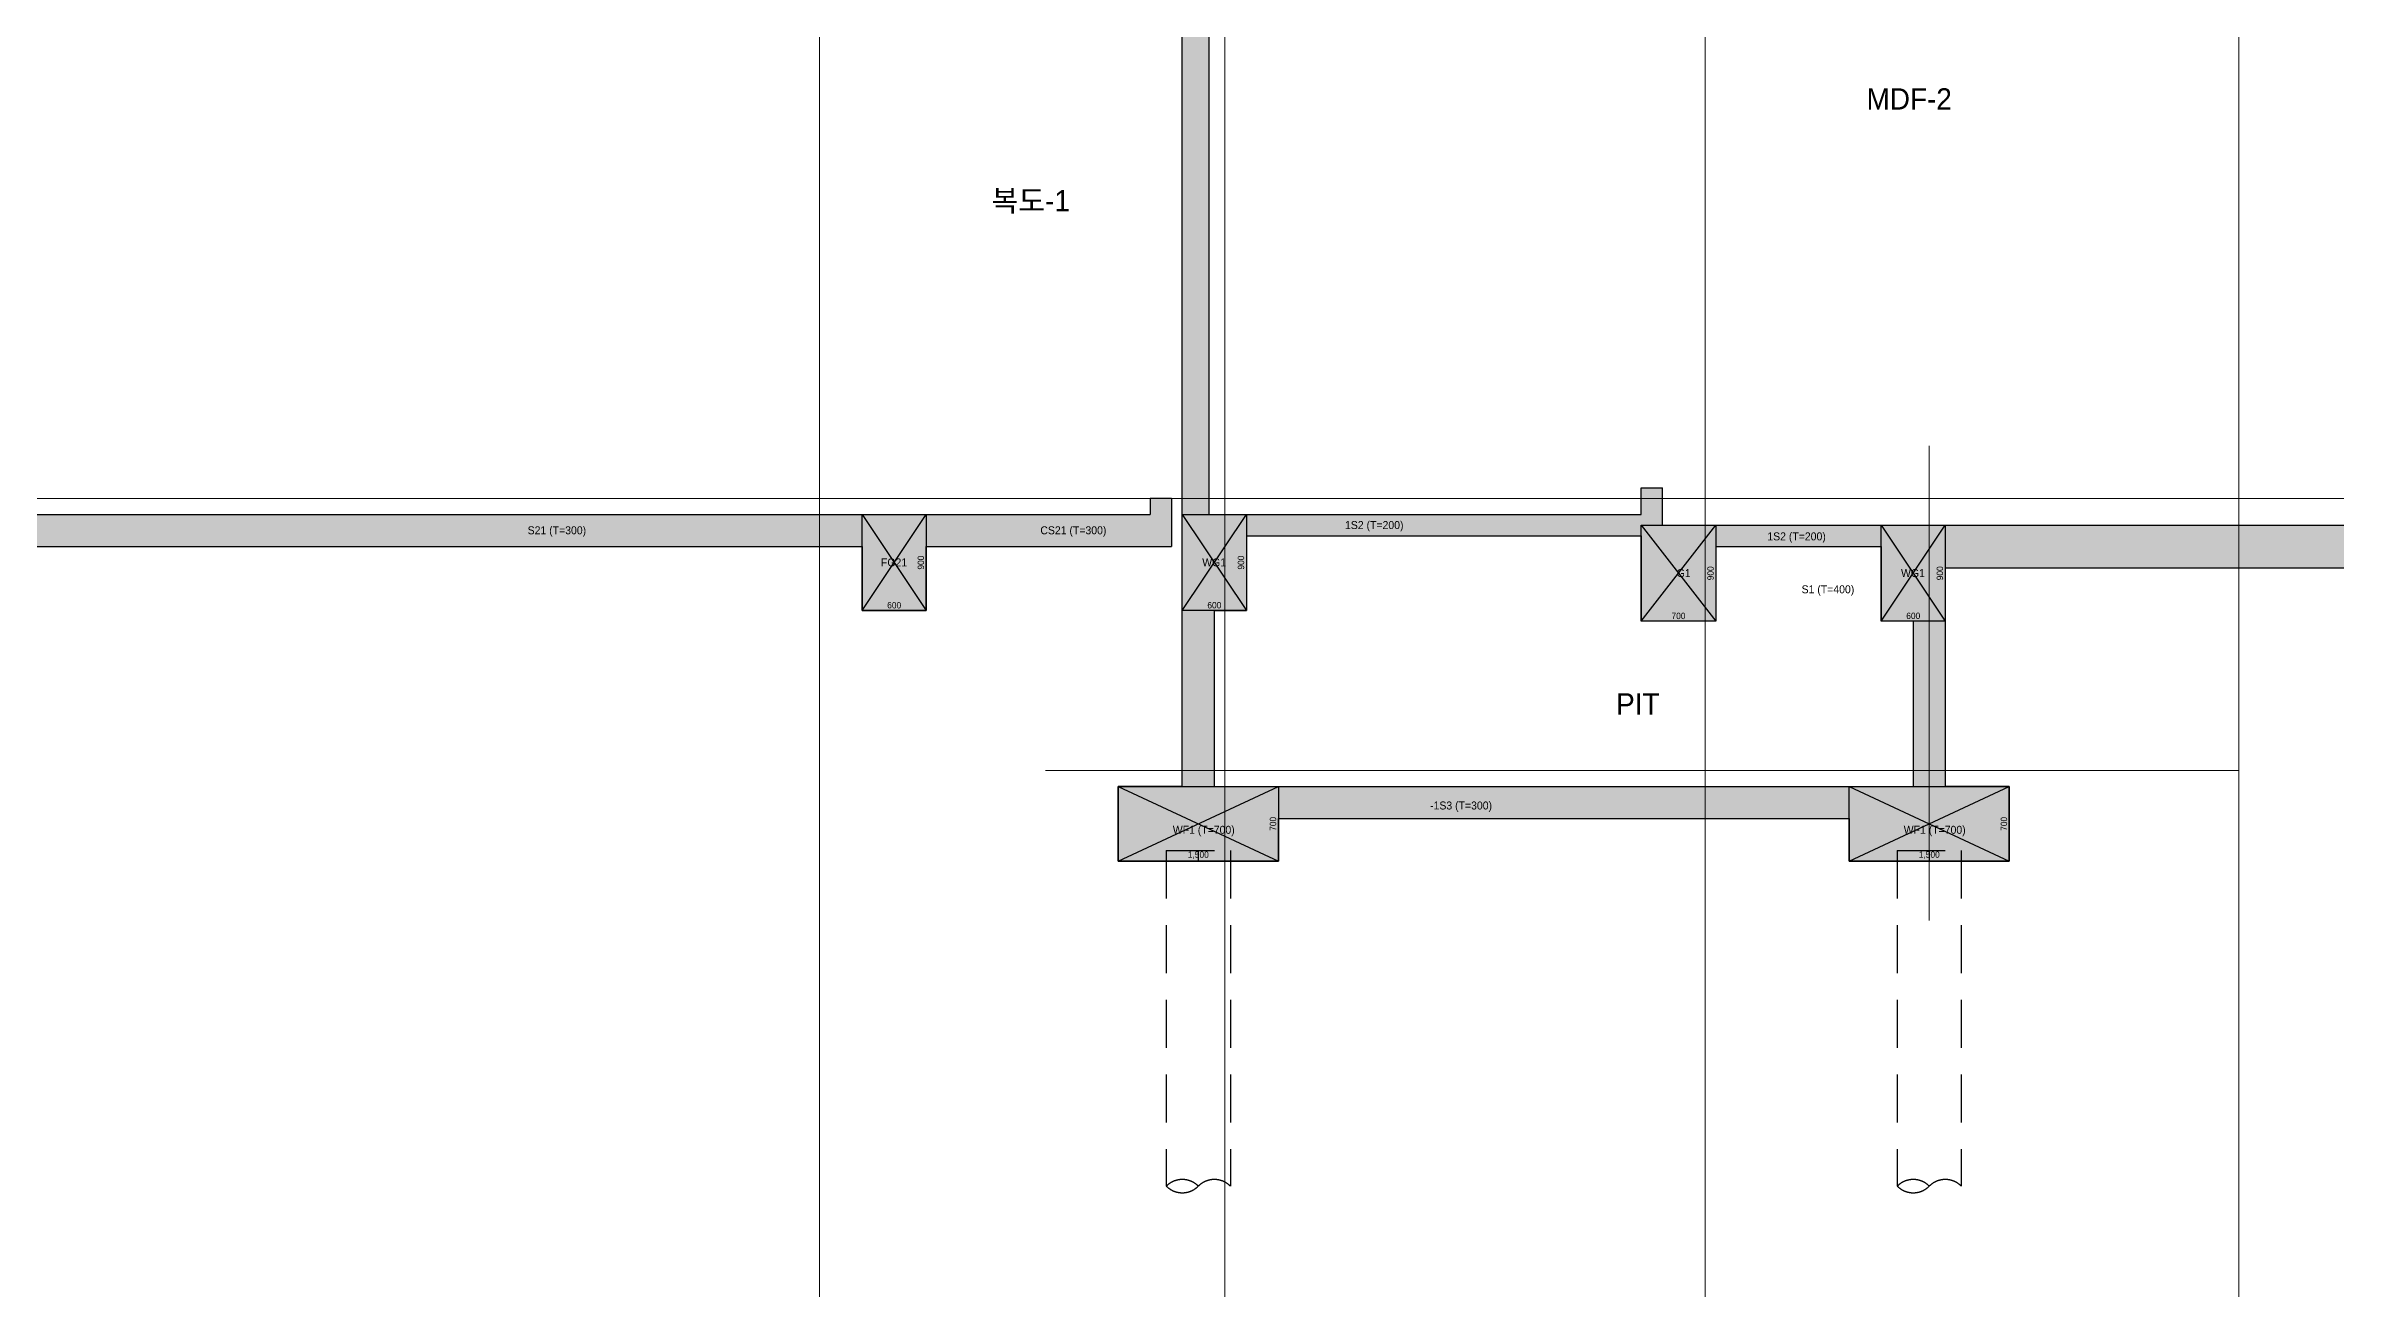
# Model space of a CAD drawing. Header units: millimetres. Extents: x 0 to 841000, y -4805 to 148500.
# Drawn here: x 107087 to 128542, y 27524 to 39176 of the extents above; entities that cross this region are included whole.
import ezdxf
from ezdxf.enums import TextEntityAlignment as Align

# ---------------------------------------------------------------- set-up
doc = ezdxf.new("R2010")
doc.units = ezdxf.units.MM
doc.header["$LTSCALE"] = 250
doc.linetypes.add('HID', pattern=[2.8, 1.8, -1])
doc.linetypes.add('HIDDEN', pattern=[9.525, 6.35, -3.175])
doc.layers.get('Defpoints').update_dxf_attribs({"color": 151})
for name, color, linetype in [('A-CON', 2, 'Continuous'), ('구조SOLID', 253, 'Continuous'), ('기초', 5, 'HIDDEN')]:
    doc.layers.add(name, color=color, linetype=linetype)
for name, color, linetype, plot in [('AS-HIDLINE', 205, 'Continuous', False), ('NO-TEXT', 150, 'Continuous', False), ('NOPLOT', 191, 'Continuous', False)]:
    doc.layers.add(name, color=color, linetype=linetype, plot=plot)
doc.layers.add('CEN', color=1, linetype='Continuous', lineweight=9)
doc.styles.add('Gdim', font='Dotum.ttf')
doc.dimstyles.new('G-Xdim', dxfattribs={"dimscale": 30, "dimtxt": 2, "dimasz": 1, "dimexe": 1.2, "dimexo": 1.2, "dimgap": 0, "dimtad": 1, "dimdec": 1, "dimdsep": 46, "dimlunit": 6, "dimtxsty": 'Gdim', "dimcen": 1, "dimse1": 1, "dimse2": 1, "dimsd1": 1, "dimsd2": 1, "dimclrd": 1, "dimclre": 1, "dimclrt": 256, "dimadec": 0, "dimazin": 0, "dimtfac": 1, "dimtdec": 1, "dimtix": 1, "dimtmove": 2, "dimatfit": 1, "dimfxl": 2, "dimtolj": 1, "dimlwd": -1, "dimlwe": -1, "dimarcsym": 0})

# ---------------------------------------------------------------- blocks, each defined once
blk = doc.blocks.new('*D172')
at = {"layer": 'Defpoints', "color": 0, "linetype": 'Continuous', "transparency": 16777216}
for p in [(-550, -900), (50, -880), (50, -900)]:
    blk.add_point(p, dxfattribs=at)
at = {"layer": 'AS-HIDLINE', "linetype": 'Continuous', "transparency": 16777216, "insert": (-250, -850), "char_height": 60, "attachment_point": 5, "style": 'Gdim'}
blk.add_mtext('\\A1;600', dxfattribs=at)
blk = doc.blocks.new('*D173')
at = {"layer": 'Defpoints', "color": 0, "linetype": 'Continuous', "transparency": 16777216}
for p in [(50, 0), (30, 0), (50, -900)]:
    blk.add_point(p, dxfattribs=at)
at = {"layer": 'AS-HIDLINE', "linetype": 'Continuous', "transparency": 16777216, "insert": (0, -450), "char_height": 60, "attachment_point": 5, "rotation": 90, "style": 'Gdim'}
blk.add_mtext('\\A1;900', dxfattribs=at)
blk = doc.blocks.new('*D180')
at = {"layer": 'Defpoints', "color": 0, "linetype": 'Continuous', "transparency": 16777216}
for p in [(-650, -900), (50, -880), (50, -900)]:
    blk.add_point(p, dxfattribs=at)
at = {"layer": 'AS-HIDLINE', "linetype": 'Continuous', "transparency": 16777216, "insert": (-300, -850), "char_height": 60, "attachment_point": 5, "style": 'Gdim'}
blk.add_mtext('\\A1;700', dxfattribs=at)
blk = doc.blocks.new('*D181')
at = {"layer": 'Defpoints', "color": 0, "linetype": 'Continuous', "transparency": 16777216}
for p in [(50, 0), (30, 0), (50, -900)]:
    blk.add_point(p, dxfattribs=at)
at = {"layer": 'AS-HIDLINE', "linetype": 'Continuous', "transparency": 16777216, "insert": (0, -450), "char_height": 60, "attachment_point": 5, "rotation": 90, "style": 'Gdim'}
blk.add_mtext('\\A1;900', dxfattribs=at)
blk = doc.blocks.new('*D218')
at = {"layer": 'Defpoints', "color": 0, "linetype": 'Continuous', "transparency": 16777216}
for p in [(-550, -900), (50, -880), (50, -900)]:
    blk.add_point(p, dxfattribs=at)
at = {"layer": 'AS-HIDLINE', "linetype": 'Continuous', "transparency": 16777216, "insert": (-250, -850), "char_height": 60, "attachment_point": 5, "style": 'Gdim'}
blk.add_mtext('\\A1;600', dxfattribs=at)
blk = doc.blocks.new('*D219')
at = {"layer": 'Defpoints', "color": 0, "linetype": 'Continuous', "transparency": 16777216}
for p in [(50, 0), (30, 0), (50, -900)]:
    blk.add_point(p, dxfattribs=at)
at = {"layer": 'AS-HIDLINE', "linetype": 'Continuous', "transparency": 16777216, "insert": (0, -450), "char_height": 60, "attachment_point": 5, "rotation": 90, "style": 'Gdim'}
blk.add_mtext('\\A1;900', dxfattribs=at)
blk = doc.blocks.new('파일')
at = {"layer": 'NOPLOT'}
blk.add_line((371, 890, 0), (371, 790, 0), dxfattribs=at)
at = {"layer": 'NOPLOT', "linetype": 'HID'}
blk.add_line((71, 790, 0), (671, 790, 0), dxfattribs=at)
at = {"layer": '기초', "linetype": 'HID'}
for p, q in [((71, 890, 0), (671, 890, 0)), ((71, 890, 0), (71, -2258, 0)), ((671, 890, 0), (671, -2258, 0))]:
    blk.add_line(p, q, dxfattribs=at)
for centre, start, end in [((221, -2408, 0), 45, 135), ((221, -2108, 0), 225, 315), ((521, -2408, 0), 45, 135)]:
    blk.add_arc(centre, 212, start, end, dxfattribs=at)
blk = doc.blocks.new('*D296')
at = {"layer": 'Defpoints', "color": 0, "linetype": 'Continuous', "transparency": 16777216}
for p in [(-570, -700), (930, -680), (930, -700)]:
    blk.add_point(p, dxfattribs=at)
at = {"layer": 'AS-HIDLINE', "linetype": 'Continuous', "transparency": 16777216, "insert": (180, -644), "char_height": 60, "attachment_point": 5, "style": 'Gdim'}
blk.add_mtext('\\A1;1,500', dxfattribs=at)
blk = doc.blocks.new('*D297')
at = {"layer": 'Defpoints', "color": 0, "linetype": 'Continuous', "transparency": 16777216}
for p in [(930, 0), (910, 0), (930, -700)]:
    blk.add_point(p, dxfattribs=at)
at = {"layer": 'AS-HIDLINE', "linetype": 'Continuous', "transparency": 16777216, "insert": (880, -350), "char_height": 60, "attachment_point": 5, "rotation": 90, "style": 'Gdim'}
blk.add_mtext('\\A1;700', dxfattribs=at)
blk = doc.blocks.new('*D292')
at = {"layer": 'Defpoints', "color": 0, "linetype": 'Continuous', "transparency": 16777216}
for p in [(-550, -900), (50, -880), (50, -900)]:
    blk.add_point(p, dxfattribs=at)
at = {"layer": 'AS-HIDLINE', "linetype": 'Continuous', "transparency": 16777216, "insert": (-250, -850), "char_height": 60, "attachment_point": 5, "style": 'Gdim'}
blk.add_mtext('\\A1;600', dxfattribs=at)
blk = doc.blocks.new('*D293')
at = {"layer": 'Defpoints', "color": 0, "linetype": 'Continuous', "transparency": 16777216}
for p in [(50, 0), (30, 0), (50, -900)]:
    blk.add_point(p, dxfattribs=at)
at = {"layer": 'AS-HIDLINE', "linetype": 'Continuous', "transparency": 16777216, "insert": (0, -450), "char_height": 60, "attachment_point": 5, "rotation": 90, "style": 'Gdim'}
blk.add_mtext('\\A1;900', dxfattribs=at)
blk = doc.blocks.new('*U84')
at = {"layer": 'AS-HIDLINE', "linetype": 'Continuous'}
for p, q in [((-550, -900), (50, 0)), ((-550, 0), (50, -900))]:
    blk.add_line(p, q, dxfattribs=at)
blk.add_lwpolyline([(-550, -900), (-550, 0), (50, 0), (50, -900)], close=True, dxfattribs=at)
dim = blk.add_linear_dim(base=(30.13, 0), p1=(50, -900), p2=(50, 0), angle=90, dimstyle='G-Xdim', override={"dimtxsty": 'Gdim'}, dxfattribs=at)
dim.commit()
dim.dimension.update_dxf_attribs({"geometry": '*D173', "text_midpoint": (0.09, -450)})
dim = blk.add_linear_dim(base=(50, -880.06), p1=(-550, -900), p2=(50, -900), dimstyle='G-Xdim', override={"dimtxsty": 'Gdim'}, dxfattribs=at)
dim.commit()
dim.dimension.update_dxf_attribs({"geometry": '*D172', "text_midpoint": (-250, -850.02)})
blk = doc.blocks.new('*U88')
at = {"layer": 'AS-HIDLINE', "linetype": 'Continuous'}
for p, q in [((-650, -900), (50, 0)), ((-650, 0), (50, -900))]:
    blk.add_line(p, q, dxfattribs=at)
blk.add_lwpolyline([(-650, -900), (-650, 0), (50, 0), (50, -900)], close=True, dxfattribs=at)
dim = blk.add_linear_dim(base=(30.13, 0), p1=(50, -900), p2=(50, 0), angle=90, dimstyle='G-Xdim', override={"dimtxsty": 'Gdim'}, dxfattribs=at)
dim.commit()
dim.dimension.update_dxf_attribs({"geometry": '*D181', "text_midpoint": (0.09, -450)})
dim = blk.add_linear_dim(base=(50, -880.06), p1=(-650, -900), p2=(50, -900), dimstyle='G-Xdim', override={"dimtxsty": 'Gdim'}, dxfattribs=at)
dim.commit()
dim.dimension.update_dxf_attribs({"geometry": '*D180', "text_midpoint": (-300, -850.02)})
blk = doc.blocks.new('*U107')
at = {"layer": 'AS-HIDLINE', "linetype": 'Continuous'}
for p, q in [((-550, -900), (50, 0)), ((-550, 0), (50, -900))]:
    blk.add_line(p, q, dxfattribs=at)
blk.add_lwpolyline([(-550, -900), (-550, 0), (50, 0), (50, -900)], close=True, dxfattribs=at)
dim = blk.add_linear_dim(base=(30.13, 0), p1=(50, -900), p2=(50, 0), angle=90, dimstyle='G-Xdim', override={"dimtxsty": 'Gdim'}, dxfattribs=at)
dim.commit()
dim.dimension.update_dxf_attribs({"geometry": '*D219', "text_midpoint": (0.09, -450)})
dim = blk.add_linear_dim(base=(50, -880.06), p1=(-550, -900), p2=(50, -900), dimstyle='G-Xdim', override={"dimtxsty": 'Gdim'}, dxfattribs=at)
dim.commit()
dim.dimension.update_dxf_attribs({"geometry": '*D218', "text_midpoint": (-250, -850.02)})
blk = doc.blocks.new('*U148')
at = {"layer": 'AS-HIDLINE', "linetype": 'Continuous'}
for p, q in [((-570.09, -700), (929.91, 0)), ((-570.09, 0), (929.91, -700))]:
    blk.add_line(p, q, dxfattribs=at)
blk.add_lwpolyline([(-570.09, -700), (-570.09, 0), (929.91, 0), (929.91, -700)], close=True, dxfattribs=at)
dim = blk.add_linear_dim(base=(910.04, 0), p1=(929.91, -700), p2=(929.91, 0), angle=90, dimstyle='G-Xdim', override={"dimtxsty": 'Gdim'}, dxfattribs=at)
dim.commit()
dim.dimension.update_dxf_attribs({"geometry": '*D297', "text_midpoint": (879.99, -350)})
dim = blk.add_linear_dim(base=(929.91, -680.06), p1=(-570.09, -700), p2=(929.91, -700), dimstyle='G-Xdim', override={"dimtxsty": 'Gdim'}, dxfattribs=at)
dim.commit()
dim.dimension.update_dxf_attribs({"geometry": '*D296', "text_midpoint": (179.91, -644.24)})
blk = doc.blocks.new('*U144')
at = {"layer": 'AS-HIDLINE', "linetype": 'Continuous'}
for p, q in [((-550, -900), (50, 0)), ((-550, 0), (50, -900))]:
    blk.add_line(p, q, dxfattribs=at)
blk.add_lwpolyline([(-550, -900), (-550, 0), (50, 0), (50, -900)], close=True, dxfattribs=at)
dim = blk.add_linear_dim(base=(30.13, 0), p1=(50, -900), p2=(50, 0), angle=90, dimstyle='G-Xdim', override={"dimtxsty": 'Gdim'}, dxfattribs=at)
dim.commit()
dim.dimension.update_dxf_attribs({"geometry": '*D293', "text_midpoint": (0.09, -450)})
dim = blk.add_linear_dim(base=(50, -880.06), p1=(-550, -900), p2=(50, -900), dimstyle='G-Xdim', override={"dimtxsty": 'Gdim'}, dxfattribs=at)
dim.commit()
dim.dimension.update_dxf_attribs({"geometry": '*D292', "text_midpoint": (-250, -850.02)})

msp = doc.modelspace()

# ---------------------------------------------------------------- hatches: boundary and pattern name
at = {"layer": '구조SOLID', "transparency": 33554687}
h = msp.add_hatch(color=256, dxfattribs=at)
h.dxf.hatch_style = 1
h.paths.add_polyline_path([(143618.209, 31528.931), (143618.209, 33728.931), (149838.208, 33728.931), (149838.208, 34328.931), (158938.21, 34328.931), (158938.21, 33828.931), (159238.209, 33828.931), (159238.209, 31528.931)], flags=16)
h.paths.add_polyline_path([(138038.209, 34778.931), (134838.209, 34778.931), (134838.209, 34928.931), (134638.209, 34928.931), (134638.209, 34678.931), (122238.209, 34678.931), (122238.209, 35028.931), (122038.209, 35028.931), (122038.209, 34778.931), (117988.209, 34778.931), (117988.209, 42478.931), (118238.209, 42478.931), (118238.209, 43378.931), (122238.209, 43378.931), (122238.209, 42478.931), (123038.209, 42478.931), (123038.209, 43378.931), (127238.211, 43378.931), (127238.211, 42428.931), (128038.211, 42428.931), (128038.211, 43348.931), (138038.209, 43348.931)], flags=16)
h.paths.add_polyline_path([(124588.209, 32228.931), (118038.209, 32228.931), (118038.209, 33878.931), (118338.209, 33878.931), (118338.209, 34578.931), (122038.209, 34578.931), (122038.21, 33778.931), (122738.21, 33778.931), (122738.209, 34478.931), (124288.209, 34478.931), (124288.21, 33778.931), (124588.209, 33778.931)], flags=16)
h.paths.add_polyline_path([(127238.211, 43578.931), (124938.211, 43578.931), (124938.211, 47278.931), (127238.211, 47278.931)], flags=16)
h.paths.add_polyline_path([(124738.211, 43578.931), (117988.209, 43578.931), (117988.209, 46138.931), (118238.209, 46138.931), (118238.209, 47278.931), (122388.209, 47278.931), (122388.209, 46878.931), (122888.209, 46878.931), (122888.209, 47278.931), (124638.209, 47278.931), (124638.209, 46878.931), (124738.211, 46878.931)], flags=16)
h.paths.add_polyline_path([(149438.209, 35128.931), (149238.209, 35128.931), (149238.209, 34128.931), (140938.209, 34128.931), (140938.209, 34478.931), (140738.209, 34478.931), (140738.209, 33948.931), (140378.209, 33948.931), (140378.209, 34128.931), (138288.209, 34128.931), (138288.209, 42228.931), (139038.209, 42228.931), (139038.209, 43348.931), (149238.209, 43348.931), (149238.209, 42428.931), (150038.209, 42428.931), (150038.209, 43348.931), (154238.209, 43348.931), (154238.209, 42428.931), (155038.209, 42428.931), (155038.209, 43328.931), (159038.209, 43328.931), (159038.209, 42878.931), (159538.209, 42878.931), (159538.209, 43378.931), (159988.209, 43378.931), (159988.209, 43538.931), (159963.209, 43568.931), (159538.209, 43578.931), (159238.209, 43578.931), (159238.209, 43653.931), (159213.209, 43678.931), (159038.209, 43678.931), (159038.209, 43528.931), (127438.211, 43528.931), (127438.211, 46878.931), (127538.211, 46878.931), (127538.211, 47578.931), (127438.211, 47578.931), (127438.211, 47478.931), (117988.209, 47478.931), (117988.209, 47678.931), (117738.209, 47678.931), (117738.209, 46388.931), (117238.209, 46388.931), (117238.209, 46138.931), (117738.209, 46138.931), (117738.209, 32228.931), (117138.209, 32228.931), (117138.209, 31528.931), (118638.209, 31528.931), (118638.209, 31928.931), (123988.209, 31928.931), (123988.209, 31528.931), (125488.209, 31528.931), (125488.209, 32228.931), (124888.209, 32228.931), (124888.209, 34278.931), (135238.209, 34278.931), (135338.209, 34378.931), (137688.209, 34378.931), (137688.209, 33728.931), (139798.209, 33728.931), (139978.209, 33548.931), (141138.209, 33548.931), (141318.209, 33728.931), (143318.209, 33728.931), (143318.209, 31528.931), (142718.208, 31528.931), (142718.208, 30828.931), (145718.21, 30828.931), (145718.21, 30028.931), (160638.209, 30028.931), (160638.209, 31528.931), (159538.209, 31528.931), (159538.209, 33828.931), (159538.209, 34778.931), (159538.209, 34989.604), (159538.209, 35016.073), (159538.209, 35028.931), (159138.209, 35028.931), (159138.209, 35103.931), (159113.209, 35128.931), (158938.209, 35128.931), (158938.209, 34728.931), (149438.209, 34728.931)])
h = msp.add_hatch(color=256, dxfattribs=at)
h.dxf.hatch_style = 1
h.paths.add_polyline_path([(57038.208, 31878.931), (56438.209, 31878.931), (56438.209, 33878.931), (74438.209, 33878.931), (74438.209, 33278.931), (74438.209, 31628.931), (73838.208, 31628.931), (73838.208, 30928.931), (75338.208, 30928.931), (75338.208, 31328.931), (81438.209, 31328.931), (81438.209, 30928.931), (82938.209, 30928.931), (82938.209, 31328.931), (87538.208, 31328.931), (87538.208, 30928.931), (89038.208, 30928.931), (89038.208, 31628.931), (88438.209, 31628.931), (88438.209, 34478.931), (114738.209, 34478.931), (114738.209, 33878.931), (115338.208, 33878.931), (115338.208, 34478.931), (117638.209, 34478.931), (117638.209, 34928.931), (117438.209, 34928.931), (117438.209, 34778.931), (88138.209, 34778.931), (88138.209, 35028.931), (87938.209, 35028.931), (87938.209, 34778.931), (82238.209, 34778.931), (82238.209, 35028.931), (82038.209, 35028.931), (82038.209, 34178.931), (77088.208, 34178.931), (77088.208, 34428.931), (76888.208, 34428.931), (76888.208, 34178.931), (74938.209, 34178.931), (74938.209, 34428.931), (74738.209, 34428.931), (74738.209, 34178.931), (56038.209, 34178.931), (56038.209, 34428.931), (55838.209, 34428.931), (55838.209, 34178.931), (53038.209, 34178.931), (53038.209, 34288.931), (52838.209, 34288.931), (52838.209, 34178.931), (42888.209, 34178.931), (42888.209, 34278.931), (42738.209, 34278.931), (42738.209, 34028.931), (38838.209, 34028.931), (38838.209, 33828.931), (39088.209, 33678.931), (39088.209, 33028.931), (40588.209, 33028.931), (40588.209, 33778.931), (43688.209, 33778.931), (43688.209, 33178.931), (45188.209, 33178.931), (45188.209, 33878.931), (52538.209, 33878.931), (52538.209, 31878.931), (52238.209, 31878.931), (52238.209, 30878.931), (57038.208, 30878.931)])
h.paths.add_polyline_path([(52838.209, 31878.931), (52838.209, 33878.931), (56138.209, 33878.931), (56138.209, 31878.931)], flags=16)
h.paths.add_polyline_path([(74738.209, 31628.931), (74738.209, 33278.931), (75038.209, 33278.931), (75038.209, 33978.931), (82038.209, 33978.931), (82038.209, 33578.931), (82638.209, 33578.931), (82638.209, 34578.931), (87838.209, 34578.931), (87838.209, 33878.931), (88138.209, 33878.931), (88138.209, 31628.931)], flags=16)

# ---------------------------------------------------------------- linework, layer by layer
at = {"layer": 'A-CON'}
for p, q in [((117738.209, 32228.931), (117738.209, 46138.931)), ((117988.209, 42478.931), (117988.209, 34778.931)), ((122038.209, 35028.931), (122238.209, 35028.931)), ((122038.209, 34778.931), (122038.209, 35028.931)), ((122238.209, 34678.931), (122238.209, 35028.931)), ((88138.209, 34778.931), (117438.209, 34778.931)), ((117438.209, 34928.931), (117438.209, 34778.931)), ((117638.209, 34928.931), (117438.209, 34928.931)), ((117638.209, 34928.931), (117638.209, 34478.931)), ((117988.209, 34778.931), (122038.209, 34778.931)), ((118338.209, 34578.931), (122038.209, 34578.931)), ((118338.209, 34578.931), (118338.209, 33878.931)), ((122038.209, 34578.931), (122038.21, 33778.931)), ((122238.209, 34678.931), (134638.209, 34678.931)), ((88438.209, 34478.931), (114738.209, 34478.931)), ((114738.209, 34478.931), (114738.209, 33878.931)), ((115338.208, 34478.931), (117638.209, 34478.931)), ((115338.208, 33878.931), (115338.208, 34478.931)), ((122738.209, 34478.931), (124288.209, 34478.931)), ((122738.209, 34478.931), (122738.21, 33778.931)), ((124288.209, 34478.931), (124288.21, 33778.931)), ((124888.209, 34278.931), (135238.209, 34278.931)), ((124888.209, 34278.931), (124888.209, 32228.931)), ((114738.209, 33878.931), (115338.208, 33878.931)), ((118038.209, 33878.931), (118038.209, 32228.931)), ((118038.209, 33878.931), (118338.209, 33878.931)), ((122738.21, 33778.931), (122038.21, 33778.931)), ((124588.209, 33778.931), (124288.21, 33778.931)), ((124588.209, 33778.931), (124588.209, 32228.931)), ((117738.209, 32228.931), (117138.209, 32228.931)), ((117138.209, 32228.931), (117138.209, 31528.931)), ((118038.209, 32228.931), (124588.209, 32228.931)), ((125488.209, 32228.931), (124888.209, 32228.931)), ((125488.209, 31528.931), (125488.209, 32228.931)), ((118638.209, 31928.931), (123988.209, 31928.931)), ((118638.209, 31528.931), (118638.209, 31928.931)), ((123988.209, 31928.931), (123988.209, 31528.931)), ((117138.209, 31528.931), (118638.209, 31528.931)), ((123988.209, 31528.931), (125488.209, 31528.931))]:
    msp.add_line(p, q, dxfattribs=at)
at = {"layer": 'CEN'}
for p, q in [((114338.209, 105175.547), (114338.209, 23234.416)), ((118138.209, 105175.547), (118138.209, 23234.416)), ((122638.209, 105175.547), (122638.209, 23234.416)), ((127638.211, 105175.547), (127638.211, 23234.416)), ((124738.209, 35423.627), (124738.209, 30973.974)), ((19867.846, 34928.931), (170632.413, 34928.931)), ((127638.211, 32378.931), (116456.796, 32378.931))]:
    msp.add_line(p, q, dxfattribs=at)

# ---------------------------------------------------------------- block references
at = {"layer": 'AS-HIDLINE', "linetype": 'Continuous'}
for name, p in [('*U84', (115288.209, 34778.931)), ('*U107', (118288.209, 34778.931)), ('*U88', (122688.21, 34678.931)), ('*U144', (124838.21, 34678.931)), ('*U148', (117708.303, 32228.931)), ('*U148', (124558.303, 32228.931))]:
    msp.add_blockref(name, p, dxfattribs=at)
at = {"layer": '기초'}
for p in [(117517.285, 30739.267, 0), (124367.285, 30739.267, 0)]:
    msp.add_blockref('파일', p, dxfattribs=at)

# ---------------------------------------------------------------- texts
at = {"layer": 'AS-HIDLINE', "linetype": 'Continuous', "style": 'Gdim'}
for s, p in [('S21 (T=300)', (111877.178, 34632.123)), ('FG21', (115036.783, 34330.759)), ('WG1', (118036.783, 34330.759)), ('S1 (T=400)', (123788.622, 34078.693)), ('WF1 (T=700)', (117939.162, 31823.223)), ('WF1 (T=700)', (124789.162, 31823.223))]:
    msp.add_text(s, height=75, dxfattribs=at).set_placement(p, align=Align.MIDDLE_CENTER)
at = {"layer": 'AS-HIDLINE', "color": 1, "linetype": 'Continuous', "style": 'Gdim'}
for s, p in [('CS21 (T=300)', (116717.26, 34632.123)), ('1S2 (T=200)', (119536.979, 34681.17)), ('1S2 (T=200)', (123494.679, 34574.985)), ('G1', (122436.784, 34230.759)), ('WG1', (124585.223, 34230.759)), ('-1S3 (T=300)', (120350.445, 32051.177))]:
    msp.add_text(s, height=75, dxfattribs=at).set_placement(p, align=Align.MIDDLE_CENTER)
at = {"layer": 'NO-TEXT', "style": 'Gdim'}
for s, p in [('MDF-2', (124550.049, 38679.342)), ('복도-1', (116317.644, 37722.047)), ('PIT', (122007.253, 33003.87))]:
    msp.add_text(s, height=200, dxfattribs=at).set_placement(p, align=Align.MIDDLE)

doc.saveas('drawing.dxf')
